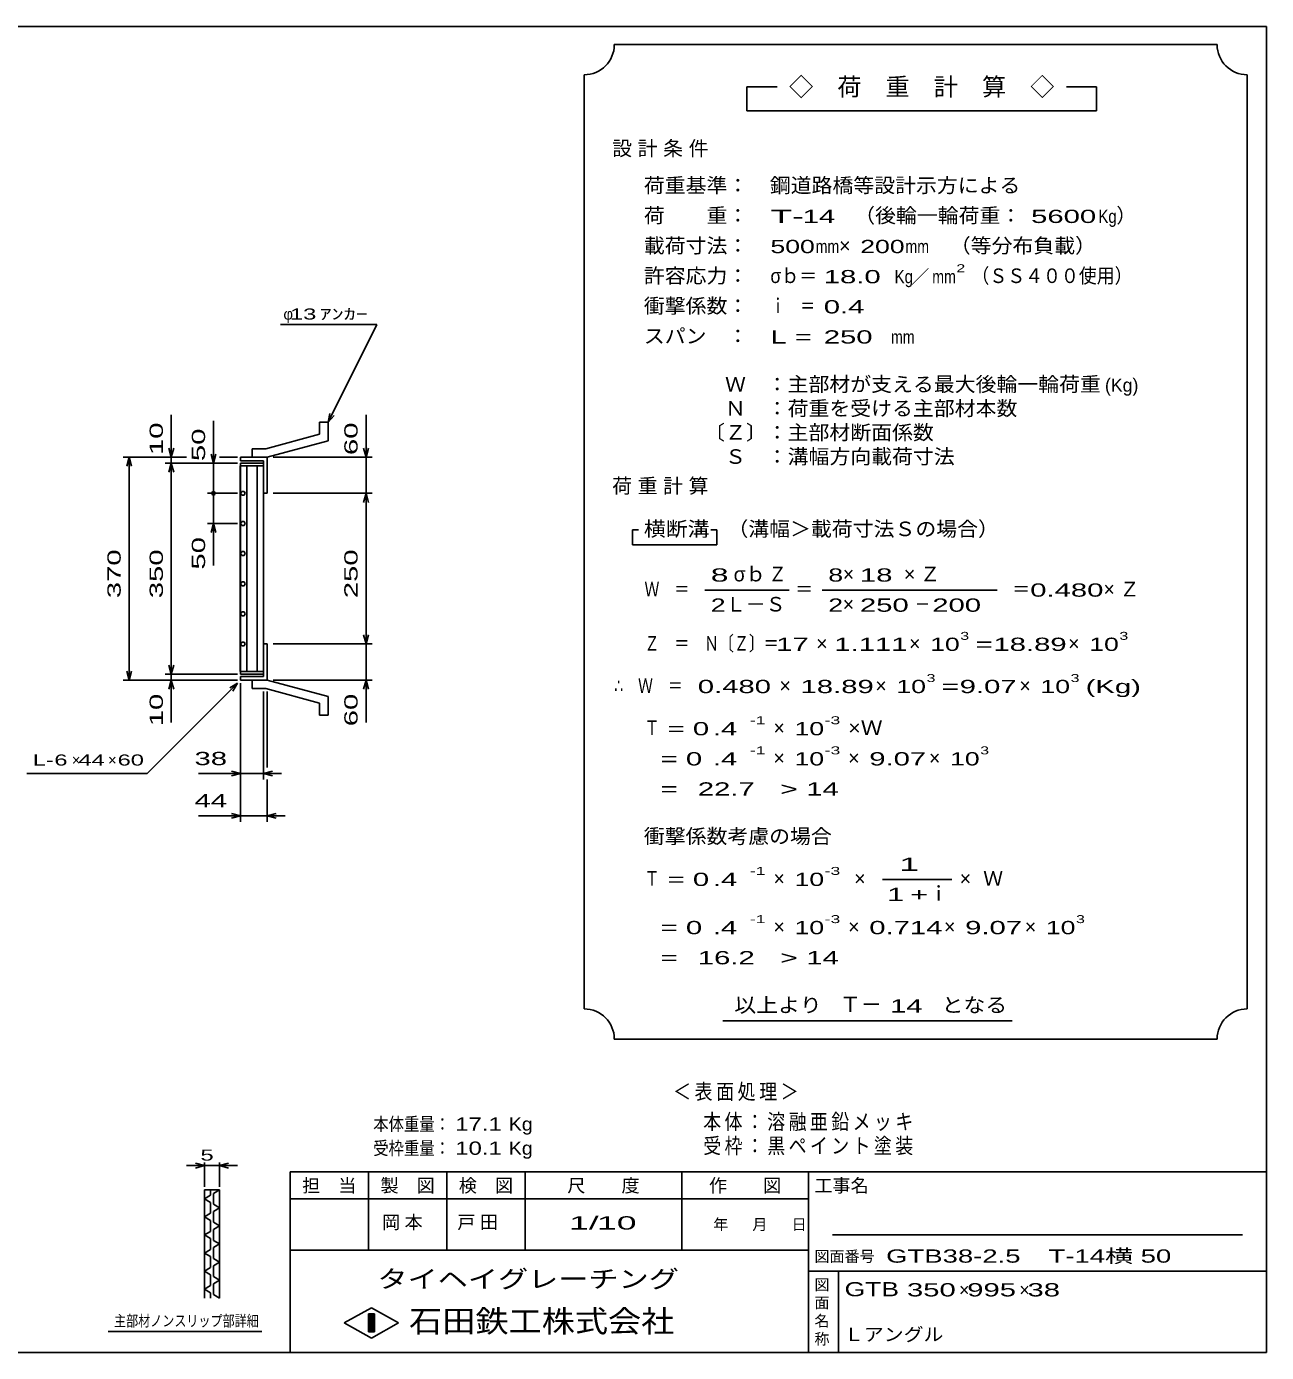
# Model space of a CAD drawing. Units: millimetres, scale not verified. Extents: x -1820 to 1731, y -1282 to 1054.
# Drawn here: x -326 to 1731, y -1146 to 1054 of the extents above; entities that cross this region are included whole.
import ezdxf
from ezdxf.enums import TextEntityAlignment as Align

# ---------------------------------------------------------------- set-up
doc = ezdxf.new("R2010")
doc.units = ezdxf.units.MM
doc.header["$LTSCALE"] = 10
for name, color, linetype, lineweight in [('0_2', 150, 'Continuous', 25), ('16', 3, 'Continuous', 25), ('19', 6, 'Continuous', 25), ('22', 4, 'Continuous', 25), ('24', 2, 'Continuous', 25), ('32', 4, 'Continuous', 25)]:
    doc.layers.add(name, color=color, linetype=linetype, lineweight=lineweight)
doc.styles.add('ベクトル', font='')
doc.styles.get('ベクトル').set_extended_font_data('ベクトル')

msp = doc.modelspace()

# ---------------------------------------------------------------- linework, layer by layer
at = {"layer": '0_2'}
for p, q in [((-1729, 1053.5), (1731, 1053.5)), ((1731, 1053.5), (1731, -1146.5)), ((1731, -846.5), (111, -846.5)), ((111, -846.5), (111, -1146.5)), ((241, -846.5), (241, -976.5)), ((371, -976.5), (371, -846.5)), ((501, -846.5), (501, -976.5)), ((761, -976.5), (761, -846.5)), ((971, -846.5), (971, -1146.5)), ((971, -891.5), (111, -891.5)), ((1691, -951.5), (1011, -951.5)), ((111, -976.5), (971, -976.5)), ((971, -1011.5), (1731, -1011.5)), ((1021, -1146.5), (1021, -1011.5)), ((201, -1097.5), (246, -1072.5)), ((246, -1072.5), (291, -1097.5)), ((246, -1122.5), (201, -1097.5)), ((241, -1082.5), (251, -1082.5)), ((241, -1112.5), (241, -1082.5)), ((241, -1082.5), (243, -1082.5)), ((243, -1082.5), (243, -1112.5)), ((245, -1112.5), (245, -1082.5)), ((245, -1082.5), (247, -1082.5)), ((291, -1097.5), (246, -1122.5)), ((247, -1082.5), (247, -1112.5)), ((249, -1112.5), (249, -1082.5)), ((249, -1082.5), (251, -1082.5)), ((251, -1082.5), (251, -1112.5)), ((251, -1082.5), (251, -1112.5)), ((251, -1112.5), (241, -1112.5)), ((243, -1112.5), (245, -1112.5)), ((247, -1112.5), (249, -1112.5)), ((1731, -1146.5), (-1729, -1146.5))]:
    msp.add_line(p, q, dxfattribs=at)
at = {"layer": '16'}
for p, q in [((28.3, -16.5), (28.3, 324.5)), ((28.3, 324.5), (29, 324.5)), ((67, 329), (29, 329)), ((29, 329), (29, 324.5)), ((29, 324.5), (67, 324.5)), ((29, 324.5), (29, -16.5)), ((67, 324.5), (29, 324.5)), ((39.5, 324.5), (39.5, -16.5)), ((56.5, -16.5), (56.5, 324.5)), ((67, 324.5), (67, 329)), ((67, -16.5), (67, 324.5)), ((30.85, 282.24), (29, 278.98)), ((29, 278.98), (30.9, 275.74)), ((34.6, 282.26), (30.85, 282.24)), ((30.9, 275.74), (34.65, 275.76)), ((36.5, 279), (34.6, 282.26)), ((34.65, 275.76), (36.5, 279.02)), ((30.85, 232.24), (29, 228.98)), ((29, 228.98), (30.9, 225.74)), ((34.6, 232.26), (30.85, 232.24)), ((30.9, 225.74), (34.65, 225.76)), ((36.5, 229), (34.6, 232.26)), ((34.65, 225.76), (36.5, 229.02)), ((30.85, 182.24), (29, 178.98)), ((29, 178.98), (30.9, 175.74)), ((34.6, 182.26), (30.85, 182.24)), ((36.5, 179), (34.6, 182.26)), ((34.65, 175.76), (36.5, 179.02)), ((30.9, 175.74), (34.65, 175.76)), ((30.85, 132.24), (29, 128.98)), ((34.6, 132.26), (30.85, 132.24)), ((36.5, 129), (34.6, 132.26)), ((29, 128.98), (30.9, 125.74)), ((30.9, 125.74), (34.65, 125.76)), ((34.65, 125.76), (36.5, 129.02)), ((30.85, 82.24), (29, 78.98)), ((29, 78.98), (30.9, 75.74)), ((34.6, 82.26), (30.85, 82.24)), ((30.9, 75.74), (34.65, 75.76)), ((36.5, 79), (34.6, 82.26)), ((34.65, 75.76), (36.5, 79.02)), ((30.85, 32.24), (29, 28.98)), ((29, 28.98), (30.9, 25.74)), ((34.6, 32.26), (30.85, 32.24)), ((30.9, 25.74), (34.65, 25.76)), ((36.5, 29), (34.6, 32.26)), ((34.65, 25.76), (36.5, 29.02)), ((29, -16.5), (28.3, -16.5)), ((29, -16.5), (67, -16.5)), ((29, -21), (29, -16.5)), ((29, -16.5), (67, -16.5)), ((67, -21), (29, -21)), ((67, -16.5), (67, -21))]:
    msp.add_line(p, q, dxfattribs=at)
at = {"layer": '19'}
for p, q in [((160, 397), (174, 397)), ((160, 377), (160, 397)), ((174, 366), (174, 397)), ((160, 377), (71, 353)), ((48, 353), (71, 353)), ((48, 339), (48, 353)), ((73, 339), (174, 366)), ((29, 333), (29, 339)), ((29, 339), (72, 339)), ((67, 333), (29, 333)), ((48, 339), (73, 339)), ((67, 279), (67, 333)), ((72, 339), (73, 338)), ((73, 338), (73, 279)), ((73, 279), (67, 279)), ((73, 29), (67, 29)), ((67, 29), (67, -25)), ((73, -30), (73, 29)), ((29, -25), (29, -31)), ((67, -25), (29, -25)), ((29, -31), (72, -31)), ((48, -31), (73, -31)), ((48, -45), (48, -31)), ((72, -31), (73, -30)), ((73, -31), (174, -58)), ((48, -45), (71, -45)), ((160, -69), (71, -45)), ((174, -89), (174, -58)), ((160, -89), (160, -69)), ((160, -89), (174, -89))]:
    msp.add_line(p, q, dxfattribs=at)
at = {"layer": '22'}
for p, q in [((95, 559), (255, 559)), ((174, 397), (255, 559)), ((-86, 339), (-86, 409)), ((-16, 329), (-16, 399)), ((174, 397), (177, 411.6)), ((174, 397), (184, 408)), ((237, 339), (237, 409)), ((-86, 339), (-90, 354)), ((-86, 339), (-82, 354)), ((237, 339), (233, 354)), ((237, 339), (241, 354)), ((-166, 339), (-61, 339)), ((-160, 324), (-156, 339)), ((-152, 324), (-156, 339)), ((-156, -31), (-156, 339)), ((-96, 339), (-61, 339)), ((-86, 329), (-86, 339)), ((-16, 329), (-20, 344)), ((-12, 344), (-16, 329)), ((-6, 339), (24, 339)), ((-6, 339), (24, 339)), ((83, 339), (247, 339)), ((237, 279), (237, 339)), ((-96, 329), (24, 329)), ((-90, 314), (-86, 329)), ((-82, 314), (-86, 329)), ((-86, -21), (-86, 329)), ((24, 329), (-26, 329)), ((-16, 329), (-16, 279)), ((-26, 279), (24, 279)), ((-16, 229), (-16, 279)), ((83, 279), (247, 279)), ((233, 264), (237, 279)), ((241, 264), (237, 279)), ((237, 29), (237, 279)), ((-26, 229), (24, 229)), ((-20, 214), (-16, 229)), ((-12, 214), (-16, 229)), ((-16, 159), (-16, 229)), ((237, 29), (233, 44)), ((237, 29), (241, 44)), ((83, 29), (247, 29)), ((237, -31), (237, 29)), ((-156, -31), (-160, -16)), ((-156, -31), (-152, -16)), ((-96, -21), (24, -21)), ((-86, -21), (-90, -6)), ((-86, -21), (-82, -6)), ((-86, -31), (-86, -21)), ((-166, -31), (24, -31)), ((-126, -186), (24, -36)), ((-96, -31), (24, -31)), ((-90, -46), (-86, -31)), ((-82, -46), (-86, -31)), ((-86, -101), (-86, -31)), ((11, -44), (24, -36)), ((16, -49), (24, -36)), ((29, -196), (29, -36)), ((29, -266), (29, -36)), ((83, -31), (247, -31)), ((233, -46), (237, -31)), ((241, -46), (237, -31)), ((237, -101), (237, -31)), ((67, -196), (67, -50)), ((73, -176), (73, -50)), ((-326, -186), (-126, -186)), ((-41, -186), (29, -186)), ((29, -186), (14, -182)), ((14, -190), (29, -186)), ((29, -186), (67, -186)), ((67, -186), (82, -182)), ((82, -190), (67, -186)), ((67, -186), (97, -186)), ((73, -266), (73, -196)), ((-41, -256), (29, -256)), ((29, -256), (14, -252)), ((14, -260), (29, -256)), ((29, -256), (73, -256)), ((73, -256), (88, -252)), ((88, -260), (73, -256)), ((73, -256), (103, -256))]:
    msp.add_line(p, q, dxfattribs=at)
msp.add_circle((-16, 279), 3, dxfattribs=at)
at = {"layer": '24', "color": 4}
for p, q in [((1649, 1023.5), (649, 1023.5)), ((599, 973.5), (599, -576.5)), ((1699, -576.5), (1699, 973.5)), ((919, 953.5), (869, 953.5)), ((869, 953.5), (869, 913.5)), ((1449, 953.5), (1399, 953.5)), ((1449, 913.5), (1449, 953.5)), ((869, 913.5), (1449, 913.5)), ((689, 218.5), (679, 218.5)), ((679, 218.5), (679, 193.5)), ((819, 218.5), (809, 218.5)), ((819, 193.5), (819, 218.5)), ((679, 193.5), (819, 193.5)), ((799, 118.5), (939, 118.5)), ((994, 118.5), (1284, 118.5)), ((1094, -361.5), (1209, -361.5)), ((829, -596.5), (1309, -596.5)), ((649, -626.5), (1649, -626.5))]:
    msp.add_line(p, q, dxfattribs=at)
for centre, start, end in [((599, 1023.5), 270, 0), ((1699, 1023.5), 180, 270), ((599, -626.5), 0, 90), ((1699, -626.5), 90, 180)]:
    msp.add_arc(centre, 50, start, end, dxfattribs=at)
at = {"layer": '32'}
for p, q in [((-31, -836.5), (-46, -832.5)), ((-31, -871.5), (-31, -831.5)), ((-6, -831.5), (-6, -871.5)), ((-6, -836.5), (9, -832.5)), ((-31, -836.5), (-61, -836.5)), ((-46, -840.5), (-31, -836.5)), ((-31, -836.5), (-6, -836.5)), ((9, -840.5), (-6, -836.5)), ((-6, -836.5), (24, -836.5)), ((-31, -876.5), (-6, -876.5)), ((-31, -1056.5), (-31, -876.5)), ((-21, -876.5), (-21, -885.5)), ((-6, -876.5), (-16, -882.5)), ((-6, -876.5), (-6, -1056.5)), ((-21, -885.5), (-31, -891.5)), ((-31, -891.5), (-21, -897.5)), ((-21, -897.5), (-21, -915.5)), ((-16, -882.5), (-16, -900.5)), ((-16, -900.5), (-6, -906.5)), ((-21, -915.5), (-31, -921.5)), ((-31, -921.5), (-21, -927.5)), ((-6, -906.5), (-16, -912.5)), ((-16, -912.5), (-16, -930.5)), ((-21, -945.5), (-31, -951.5)), ((-21, -927.5), (-21, -945.5)), ((-16, -930.5), (-6, -936.5)), ((-6, -936.5), (-16, -942.5)), ((-16, -942.5), (-16, -960.5)), ((-31, -951.5), (-21, -957.5)), ((-21, -957.5), (-21, -975.5)), ((-16, -960.5), (-6, -966.5)), ((-6, -966.5), (-16, -972.5)), ((-21, -975.5), (-31, -981.5)), ((-31, -981.5), (-21, -987.5)), ((-21, -987.5), (-21, -1005.5)), ((-16, -972.5), (-16, -990.5)), ((-21, -1005.5), (-31, -1011.5)), ((-31, -1011.5), (-21, -1017.5)), ((-16, -990.5), (-6, -996.5)), ((-6, -996.5), (-16, -1002.5)), ((-16, -1002.5), (-16, -1020.5)), ((-21, -1017.5), (-21, -1035.5)), ((-16, -1020.5), (-6, -1026.5)), ((-6, -1026.5), (-16, -1032.5)), ((-16, -1032.5), (-16, -1050.5)), ((-21, -1035.5), (-31, -1041.5)), ((-31, -1041.5), (-21, -1047.5)), ((-21, -1047.5), (-21, -1056.5)), ((-16, -1050.5), (-6, -1056.5)), ((64, -1111.5), (-191, -1111.5))]:
    msp.add_line(p, q, dxfattribs=at)

# ---------------------------------------------------------------- texts
at = {"layer": '0_2', "style": 'ベクトル'}
for s, height, p in [('担\u3000当', 21.99, (131, -869.5)), ('製\u3000図', 21.99, (261, -869.5)), ('検\u3000図', 21.99, (391, -869.5)), ('尺\u3000\u3000度', 21.99, (571, -869.5)), ('作\u3000\u3000図', 21.99, (806, -869.5)), ('工事名', 21.99, (981, -869.5)), ('年', 18.33, (813, -934)), ('月', 18.33, (878, -934)), ('日', 18.33, (943, -934)), ('図面番号', 18.33, (981, -987)), ('図', 18.33, (981, -1034)), ('面', 18.33, (981, -1064)), ('名', 18.33, (981, -1094)), ('称', 18.33, (981, -1124))]:
    msp.add_text(s, height=height, dxfattribs=at).set_placement(p, align=Align.MIDDLE_LEFT)
at = {"layer": '0_2', "color": 222, "style": 'ベクトル'}
for s, height, width, p in [('タイヘイグレーチング', 29.33, 1.25, (256, -1024.5)), ('石田鉄工株式会社', 36.66, 1.1, (308.5, -1094.5))]:
    msp.add_text(s, height=height, dxfattribs=dict(at, width=width)).set_placement(p, align=Align.MIDDLE_LEFT)
at = {"layer": '22', "color": 2, "style": 'ベクトル'}
for s, height, p in [('φ', 18.33, (100, 576.5)), ('×', 18.33, (-251, -163.5)), ('×', 18.33, (-191, -163.5)), ('×', 21.99, (1221, -1042.5)), ('×', 21.99, (1321, -1042.5))]:
    msp.add_text(s, height=height, dxfattribs=at).set_placement(p, align=Align.MIDDLE_LEFT)
for s, height, width, p in [(' 13 ', 18.33, 1.6, (100, 576.5)), ('ｱﾝｶｰ', 18.33, 1.6, (160, 576.5)), (' 38 ', 21.99, 1.65, (-61, -161)), ('L-', 18.33, 1.6, (-316, -163.5)), (' 6 ', 18.33, 1.6, (-291, -163.5)), (' 44 ', 18.33, 1.6, (-251, -163.5)), (' 60 ', 18.33, 1.6, (-186, -163.5)), (' 44 ', 21.99, 1.65, (-61, -231)), ('本体重量：', 21.99, 0.85, (249, -767.5)), (' 17.1', 21.99, 1.35, (374, -767.5)), ('Kg', 21.99, 1.1, (474, -767.5)), ('受枠重量：', 21.99, 0.85, (249, -807.5)), (' 10.1', 21.99, 1.35, (374, -807.5)), ('Kg', 21.99, 1.1, (474, -807.5)), ('1/', 21.99, 2, (574, -931.5)), (' 10 ', 21.99, 2, (604, -931.5)), ('GTB38-2.5\u3000T-14横 50           ', 21.99, 1.55, (1100, -986.5)), ('GTB', 23.46, 1.4, (1031, -1041.5)), (' 350 ', 21.99, 1.65, (1121, -1042.5)), (' 995 ', 21.99, 1.65, (1221, -1042.5)), (' 38 ', 21.99, 1.65, (1321, -1042.5)), ('Ｌアングル', 21.99, 1.1, (1030, -1116.5))]:
    msp.add_text(s, height=height, dxfattribs=dict(at, width=width)).set_placement(p, align=Align.MIDDLE_LEFT)
at = {"layer": '22', "color": 2, "style": 'ベクトル', "width": 1.65}
for s, p in [(' 10 ', (-111, 329)), (' 50 ', (-41, 319)), (' 60 ', (212, 329)), (' 50 ', (-41, 139)), (' 370 ', (-181, 91.5)), (' 350 ', (-111, 91.5)), (' 250 ', (212, 91.5)), (' 10 ', (-111, -121)), (' 60 ', (212, -121))]:
    msp.add_text(s, height=21.99, rotation=90, dxfattribs=at).set_placement(p, align=Align.MIDDLE_LEFT)
at = {"layer": '22', "color": 2, "attachment_point": 4, "style": 'ベクトル'}
for s, insert, char_height in [('\\T1.2;\\W0.85;＜表面処理＞', (746.5, -715), 25.66), ('\\T1.19;\\W0.85;本体：溶融亜鉛メッキ', (796.5, -765), 25.66), ('\\T1.19;\\W0.85;受枠：黒ペイント塗装', (796.5, -805), 25.66), ('\\T1.25;岡本\u3000', (263.5, -931.5), 21.99), ('\\T1.25;戸田\u3000', (388.5, -931.5), 21.99)]:
    msp.add_mtext(s, dxfattribs=dict(at, insert=insert, char_height=char_height))
at = {"layer": '24', "style": 'ベクトル'}
for s, height, p in [('◇\u3000荷\u3000重\u3000計\u3000算\u3000◇', 29.33, (939, 953.5)), ('）', 24.19, (1482, 740)), ('×', 24.19, (1022, 690)), ('／', 21.99, (1141.5, 638.5)), ('(Kg)', 21.99, (1463, 458.5)), ('σｂ', 24.19, (847, 145)), ('×', 24.19, (1028, 145)), ('Ｌ－Ｓ', 24.19, (834, 95)), ('×', 24.19, (1028, 95)), ('×', 24.19, (984, 30)), ('×', 24.19, (1138, 30)), ('×', 24.19, (1402, 30)), ('×', 24.19, (923, -40)), ('×', 24.19, (1082, -40)), ('×', 24.19, (1321, -40)), ('×', 24.19, (913, -110)), ('×', 24.19, (913, -160)), ('×', 24.19, (1037, -160)), ('×', 24.19, (1171, -160)), ('Ｗ', 24.19, (1261, -360)), ('×', 24.19, (913, -360)), ('×', 24.19, (1047, -360)), ('ｉ', 24.19, (1170.5, -385)), ('×', 24.19, (1222, -360)), ('×', 24.19, (913, -440)), ('×', 24.19, (1037, -440)), ('×', 24.19, (1196, -440)), ('×', 24.19, (1330, -440)), ('Ｔ－', 25.66, (1023, -569))]:
    msp.add_text(s, height=height, dxfattribs=at).set_placement(p, align=Align.MIDDLE_LEFT)
for s, height, width, p in [('荷重基準：\u3000', 24.19, 1.05, (698, 790)), ('鋼道路橋等設計示方による', 24.19, 1.05, (907, 790)), ('荷\u3000\u3000重：\u3000', 24.19, 1.05, (698, 740)), ('T-', 21.99, 2, (908, 738.5)), (' 14 ', 21.99, 1.65, (948, 738.5)), ('（後輪一輪荷重：', 24.19, 1.05, (1047, 740)), (' 5600', 21.99, 1.65, (1327, 738.5)), ('Kg', 21.99, 0.85, (1452, 738.5)), ('載荷寸法：\u3000', 24.19, 1.05, (698, 690)), ('\u3000（等分布負載）', 24.19, 1.05, (1171, 690)), ('500', 21.99, 1.5, (908, 688.5)), ('mm', 21.99, 0.8, (983, 688.5)), ('200', 21.99, 1.5, (1057, 688.5)), ('mm', 21.99, 0.8, (1132, 688.5)), ('許容応力：\u3000', 24.19, 1.05, (698, 640)), ('σｂ＝', 24.19, 0.9, (908, 640)), (' 18.0', 21.99, 1.65, (983, 638.5)), ('Kg', 21.99, 0.85, (1114, 638.5)), ('mm', 21.99, 0.8, (1176.5, 638.5)), ('2', 13.2, 1.5, (1216.5, 652.5)), ('（ＳＳ４００使用）', 24.19, 0.9, (1241.5, 640)), ('衝撃係数：\u3000', 24.19, 1.05, (698, 590)), ('ｉ\u3000＝', 24.19, 0.75, (908, 590)), (' 0.4', 21.99, 1.65, (983, 588.5)), ('スパン\u3000：\u3000', 24.19, 1.05, (698, 540)), ('L =', 21.99, 1.65, (908, 538.5)), (' 250 ', 21.99, 1.65, (983, 538.5)), ('mm', 21.99, 0.8, (1108, 538.5)), ('\u3000Ｗ\u3000：主部材が支える最大後輪一輪荷重', 24.19, 1.05, (798, 460)), ('\u3000Ｎ\u3000：荷重を受ける主部材本数', 24.19, 1.05, (798, 420)), ('〔Ｚ〕：主部材断面係数', 24.19, 1.05, (798, 380)), ('\u3000Ｓ\u3000：溝幅方向載荷寸法', 24.19, 1.05, (798, 340)), ('横断溝', 24.19, 1.1, (698, 220)), ('\u3000（溝幅＞載荷寸法Ｓの場合）', 24.19, 1.05, (802, 220)), ('8', 21.99, 1.8, (809, 143.5)), ('Ｚ', 24.19, 0.9, (905, 145)), ('8', 21.99, 1.5, (1004, 143.5)), (' 18 ', 21.99, 1.65, (1043, 143.5)), ('Ｗ\u3000＝', 24.19, 0.75, (699, 120)), ('＝', 24.19, 0.9, (949, 120)), ('＝', 24.19, 0.9, (1309, 120)), ('0.480', 21.99, 1.65, (1339, 118.5)), ('2', 21.99, 1.5, (809, 93.5)), ('2', 21.99, 1.5, (1004, 93.5)), (' 250 ', 21.99, 1.65, (1043, 93.5)), ('－', 24.19, 0.75, (1148, 95)), (' 200 ', 21.99, 1.65, (1163, 93.5)), ('Ｚ\u3000＝\u3000Ｎ〔Ｚ〕＝', 24.19, 0.75, (699, 30)), ('3', 13.2, 1.5, (1223, 42.5)), ('3', 13.2, 1.5, (1487, 42.5)), (' 17 ', 21.99, 1.65, (904, 28.5)), ('1.111', 21.99, 1.65, (1014, 28.5)), ('10', 21.99, 1.5, (1173, 28.5)), ('=', 21.99, 1.7, (1248, 28.5)), ('18.89', 21.99, 1.65, (1278, 28.5)), ('10', 21.99, 1.5, (1437, 28.5)), ('3', 13.2, 1.5, (1167, -27.5)), ('3', 13.2, 1.5, (1406, -27.5)), ('∴\u3000Ｗ\u3000＝', 24.19, 0.75, (649, -40)), (' 0.480', 21.99, 1.65, (774, -41.5)), ('18.89', 21.99, 1.65, (958, -41.5)), ('10', 21.99, 1.5, (1117, -41.5)), ('=', 21.99, 1.7, (1192, -41.5)), ('9.07', 21.99, 1.65, (1222, -41.5)), ('10', 21.99, 1.5, (1356, -41.5)), ('(Kg)', 21.99, 1.65, (1431, -41.5)), ('Ｔ', 24.19, 0.75, (699, -110)), (' = 0', 21.99, 1.65, (724, -111.5)), (' .4 ', 21.99, 1.65, (799, -111.5)), ('-1', 13.2, 1.65, (874, -97.5)), ('10', 21.99, 1.5, (948, -111.5)), ('-3', 13.2, 1.65, (998, -97.5)), ('×Ｗ', 24.19, 1.1, (1037, -110)), ('  = 0', 21.99, 1.65, (699, -161.5)), (' .4 ', 21.99, 1.65, (799, -161.5)), ('-1', 13.2, 1.65, (874, -147.5)), ('10', 21.99, 1.5, (948, -161.5)), ('-3', 13.2, 1.65, (998, -147.5)), ('9.07', 21.99, 1.65, (1072, -161.5)), ('10', 21.99, 1.5, (1206, -161.5)), ('3', 13.2, 1.5, (1256, -147.5)), ('  =', 21.99, 1.65, (699, -211.5)), (' 22.7', 21.99, 1.65, (774, -211.5)), ('>', 21.99, 1.7, (924, -211.5)), (' 14 ', 21.99, 1.65, (954, -211.5)), ('衝撃係数考慮の場合', 24.19, 1.05, (698, -290)), ('Ｔ', 24.19, 0.75, (699, -360)), (' = 0', 21.99, 1.65, (724, -361.5)), (' .4 ', 21.99, 1.65, (799, -361.5)), ('-1', 13.2, 1.65, (874, -347.5)), ('10', 21.99, 1.5, (948, -361.5)), ('-3', 13.2, 1.65, (998, -347.5)), ('  = 0', 21.99, 1.65, (699, -441.5)), (' .4 ', 21.99, 1.65, (799, -441.5)), ('-1', 13.2, 1.65, (874, -427.5)), ('10', 21.99, 1.5, (948, -441.5)), ('-3', 13.2, 1.65, (998, -427.5)), ('0.714', 21.99, 1.65, (1072, -441.5)), ('9.07', 21.99, 1.65, (1231, -441.5)), ('10', 21.99, 1.5, (1365, -441.5)), ('3', 13.2, 1.5, (1415, -427.5)), (' 16.2', 21.99, 1.65, (774, -491.5)), ('>', 21.99, 1.7, (924, -491.5)), (' 14 ', 21.99, 1.65, (954, -491.5)), ('  =', 21.99, 1.65, (699, -491.5)), ('以上より\u3000', 24.19, 1.1, (848, -570)), (' 14 ', 21.99, 1.65, (1093, -571.5)), ('となる', 24.19, 1.1, (1192, -570))]:
    msp.add_text(s, height=height, dxfattribs=dict(at, width=width)).set_placement(p, align=Align.MIDDLE_LEFT)
at = {"layer": '24', "attachment_point": 4, "style": 'ベクトル'}
for s, insert, char_height in [('\\T1.28;設計条件', (645.5, 850), 24.19), ('\\T1.28;荷重計算', (645.5, 290), 24.19), ('\\T1.42;×Ｚ', (1129.5, 145), 24.19), ('\\T1.42;×Ｚ', (1460.5, 120), 24.19), ('\\T1.25;\\W2;\\~1\\~', (1101.5, -336.5), 21.99), ('\\T1.33;\\W1.75;1+', (1101.5, -386.5), 21.99)]:
    msp.add_mtext(s, dxfattribs=dict(at, insert=insert, char_height=char_height))
at = {"layer": '32', "color": 2, "style": 'ベクトル'}
for s, width, p in [(' 5 ', 1.6, (-48.5, -819)), ('主部材ノンスリップ部詳細', 0.8, (-181, -1094))]:
    msp.add_text(s, height=18.33, dxfattribs=dict(at, width=width)).set_placement(p, align=Align.MIDDLE_LEFT)

doc.saveas('drawing.dxf')
